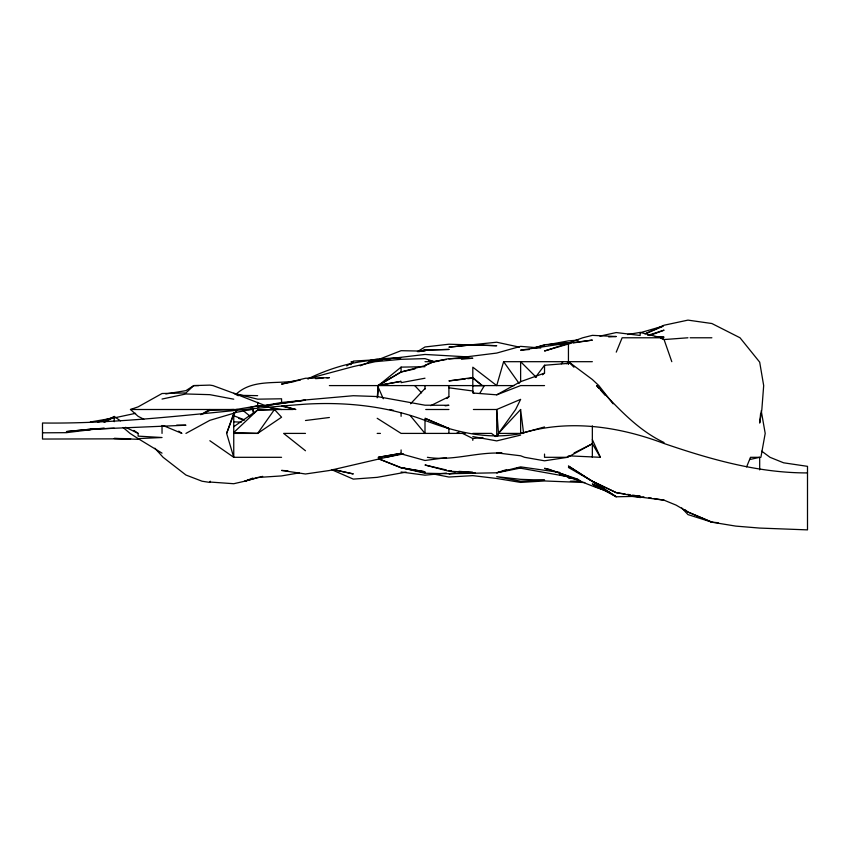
<?xml version="1.0" encoding="UTF-8"?>
<svg xmlns="http://www.w3.org/2000/svg" width="850" height="850" viewBox="0 0 850 850"><rect width="100%" height="100%" fill="white"/><g stroke="black" fill="none" stroke-linecap="round" stroke-linejoin="round"><path stroke-width="1.27" d="M377.761 396.918L378.282 385.592L401.094 367.126L425 366.701M760.644 413.196L759.688 423.056L761.844 409.498L763.683 385.592L759.688 362.153L740.021 337.779L711.875 323.521L687.969 320.121L664.062 325.231L644.938 333.859M760.888 457.311L765.202 433.404L761.218 410.763M497.888 435.901L498.472 433.404L496.719 409.498L520.625 399.362L515.631 409.498L498.472 433.404L497.154 436.369M592.344 361.686L503.614 361.686L496.719 385.592L472.812 367.189L472.812 392.998L496.719 394.825L520.625 385.592L544.531 385.592M281.562 457.311L233.75 457.311L226.631 433.404L233.75 413.249L209.844 420.325L185.938 433.404M226.631 433.404L233.75 414.428L237.554 409.498L130.464 409.498L138.125 416.319L143.82 419.241M746.619 466.873L750.497 457.311L759.688 457.311L759.688 469.891M616.25 352.134L622.147 337.779L661.343 337.779L664.062 339.554L687.969 337.779M568.438 455.802L567.566 457.311L544.531 460.806L524.609 457.311L520.625 455.781L496.719 452.869L501.755 452.763M479.868 393.221L484.362 385.592L472.812 385.709M293.091 409.498L274.465 409.498L257.656 433.404L233.75 433.404M566.876 363.768L568.438 361.686L592.344 379.504L598.836 385.592L613.084 403.814M535.341 377.464L544.531 365.256L568.438 363.375M561.351 363.768L562.955 361.686M350.827 364.682L353.281 361.686L351.114 361.686M520.625 409.498L498.472 433.404L523.611 433.404L520.625 409.498L520.625 433.404M410.582 403.771L425 388.493M447.004 398.512L448.906 396.674L448.906 385.592M542.491 374.786L544.531 373.118L544.531 365.256M233.75 426.711L257.656 410.008L274.465 409.498L281.562 417.212L257.656 433.404L233.75 432.533L257.656 410.008L272.754 409.689M346.757 365.914L353.281 361.686M235.875 394.421C253.481 377.804 278.885 385.156 300.433 379.993M417.392 351.656L425 346.97L448.906 344.218L496.719 345.727L472.812 344.781L448.906 347.151L496.719 342.221L519.371 347.129M461.486 359.178L472.812 358.254L448.906 358.647L433.596 361.686L425 365.627L401.094 371.981L378.282 385.592L377.188 397.832M414.938 368.921L401.094 371.981L377.857 385.592L401.094 381.342L377.506 385.592L383.286 398.746M200.738 414.694L209.844 409.498M496.719 394.825L520.625 381.65L544.531 373.118M456.524 433.404L459.786 431.566M103.976 422.142L114.219 416.436L120.456 420.867M569.691 455.887L600.376 457.311L592.344 443.753L567.566 457.311L544.531 457.311L544.531 454.07M105.113 421.897L113.082 417.669M574.133 452.933L592.344 443.753M203.012 413.801L209.844 410.391L233.75 409.498M430.695 405.673L448.906 396.674M307.859 378.877C330.916 367.689 356.713 360.06 382.373 359.933M646.138 333.476L662.872 326.347M425 365.277L433.702 361.686L446.367 359.465M360.219 365.808L370.621 361.686L377.188 360.145L425 354.45L469.041 356.957M379.578 359.104L401.094 350.689L425 351.156M252.949 478.051L244.715 481.217L233.75 483.724L209.844 482.024L210.279 481.217L209.844 482.428L202.045 481.217L185.938 475.022L163.115 457.311L154.859 448.216M649.772 335.548L664.062 330.172L647.711 335.378M130.464 409.498L138.125 406.863L162.031 393.518L185.938 392.923L193.768 385.592L209.844 385.114L212.946 385.592L233.75 393.263L266.061 405.918M573.474 342.89L592.344 340.106L568.438 343.198L544.531 350.986L570.956 343.262M506.791 469.551L496.719 472.791L448.906 473.737L425 473.237L401.094 467.638L378.377 458.703L401.094 467.829L425 471.761L401.094 467.638L425 472.611M534.469 347.937L544.531 344.728L568.438 342.805L558.376 343.857M97.856 422.131L112.965 417.446M535.723 347.905L544.531 345.312L531.951 348.149L536.987 347.618M640.156 332.743L662.809 326.209M130.571 438.802L42.5 439.046L42.5 423.002C130.602 424.15 217.834 410.635 305.469 404.154C345.897 401.774 386.941 406.077 425 420.399C455.313 432.108 488.112 440.056 520.625 433.553L544.531 426.955M307.987 378.707L353.281 366.584L375.169 361.686L401.094 359.306L425 358.626L434.297 361.686L425 361.686M425 350.072L418.71 351.624L425 350.072L448.906 349.435L425 350.072L419.964 351.348M520.625 435.115L496.719 440.895L472.812 436.581M250.102 407.533L257.656 405.854L268.281 405.769M749.626 459.574L759.688 457.311M262.692 476.361L244.715 481.217L257.656 477.487L281.562 475.915L299.179 472.897M368.464 360.878L377.188 358.976L401.094 357.669L394.804 358.286M599.898 336.132L616.25 332.552L640.156 335.463L640.156 332.414L627.576 334.528M162.031 399.054L185.938 393.964L209.844 394.666L233.75 399.192M114.219 417.902L135.607 413.323M521.433 433.404C568.746 418.976 618.619 426.328 664.062 443.509C710.324 459.329 758.189 473.036 807.5 472.919M294.142 381.608L281.562 384.094L305.469 378.261L329.375 377.666L326.857 377.846M233.75 412.824L251.143 409.498M548.303 344.611L568.438 340.871L578.499 340.074M401.094 382.659L425 378.218M401.094 453.358L378.314 457.311L401.094 453.358L401.094 449.937M630.094 496.06L640.156 497.516L643.928 496.857M406.13 472.122L377.188 477.349L353.281 479.113L331.766 469.731M90.312 421.983L112.965 418.115M472.812 473.365L475.331 472.94M236.077 409.498L257.656 405.854M165.803 393.954L185.938 390.639L193.768 385.592L198.719 385.592M369.707 360.899L372.204 360.506M104.157 428.017L66.406 432.671L42.5 432.82M257.656 406.693L305.469 399.946L353.281 395.717L377.188 396.546L425 405.206L448.906 405.291L445.134 405.801M446.388 457.651L425 460.487L401.094 453.847L329.375 470.517L305.469 473.992L281.562 470.422L287.853 470.794M448.906 359.029L496.719 353.069L520.625 346.354L540.759 348.033M305.469 420.516L329.375 417.499M434.881 361.686L438.706 361.207M455.196 472.972L448.906 473.737L461.486 472.993M465.258 379.004L448.906 380.917L472.812 377.527L482.205 385.592L472.812 378.112M467.776 378.707L471.559 378.261M176.641 425.149L185.938 425.212L90.312 429.282L66.406 431.587L94.084 428.836M550.821 344.654L555.857 344.123M385.996 359.168L391.032 358.668M446.388 473.067L425 475.182L401.094 472.005M462.559 433.404L472.812 438.504L482.874 437.527M529.433 349.499L520.625 350.168L568.438 342.986L582.739 337.779L592.344 335.357L616.25 336.526L608.696 336.919M315.531 378.654L323.085 378.123M353.281 361.101L377.188 359.709M86.541 429.983L90.312 429.76M385.114 457.459L403.612 453.868M90.312 429.261L114.219 428.198M123.123 427.518L130.05 433.404L138.125 438.611L162.031 437.516L138.125 436.135L138.125 433.404L133.971 430.461M516.853 468.371L520.625 468.201L568.438 476.765L564.666 475.703M501.755 453.167C476.638 451.764 452.519 461.412 427.401 457.311M516.853 468.159L520.625 468.031L496.719 472.791L520.625 466.873L559.629 472.409M660.291 337.269L664.062 337.174L655.254 336.738M637.638 495.879L640.156 496.262L616.25 496.783L592.344 483.969L599.516 486.997M570.382 481.217L580.72 481.036M690.136 337.779L711.875 337.779M329.375 385.592L377.188 385.592M377.506 385.592L514.335 385.592M247.903 409.498L252.79 409.498L253.906 413.153M425.754 409.498L448.906 409.498M473.397 409.498L496.719 409.498L496.719 436.039M305.469 433.404L283.645 433.404L305.469 450.755M377.188 433.404L380.428 433.404M465.12 433.404L401.094 433.404L377.188 418.285M472.812 433.404L491.491 433.404L495.678 436.56M130.571 438.717L114.219 438.451L138.125 439.312M238.786 395.324L257.656 395.654M584.8 482.556L544.531 480.962L520.625 482.418L496.719 478.476L472.812 475.639L448.906 477.031L432.554 473.811M233.75 421.844L241.304 422.131M633.866 495.975L640.156 496.262M628.83 496.007L640.156 496.751L640.156 497.516M448.906 470.571L451.424 470.762M458.968 471.346L472.812 472.409L448.906 471.229L425 465.003L446.388 469.986M681.732 507.971L687.969 514.601L711.875 522.155L718.165 522.729M632.602 495.901L640.156 496.751M574.727 478.582L568.438 477.774L577.15 479.379M761.759 451.18L770.015 457.311L783.594 462.804L807.5 466.342L807.5 529.879L759.688 528.073L735.781 526.108L711.875 522.197L687.969 512.04L676.101 505.123L664.062 500.183L640.156 497.059L616.25 492.639L592.344 481.281L568.438 466.023L616.25 496.783L592.365 481.217L568.438 467.479M448.906 387.791L472.812 390.989L473.769 393.465M625.058 493.978L616.25 492.639L593.544 481.791M627.576 494.36L630.094 494.743M632.602 495.114L635.12 495.497M648.964 497.707L651.482 498.121M654.001 498.536L664.062 500.183M260.174 405.907L257.656 405.482L257.656 402.348M265.211 406.746L281.562 409.498M428.485 360.602L434.297 361.686M333.147 469.572L353.281 473.928L333.147 469.519M550.821 469.784L544.531 468.329C566.259 473.886 585.947 484.861 607.442 491.119M389.746 409.498L393.529 410.391M281.562 406.141L295.832 409.498L282.752 405.971M640.156 332.414L661.343 337.779M579.211 480.006L559.629 474.619M577.979 479.272L551.703 470.411M238.786 418.413L243.812 420.059M593.544 485.86L604.297 489.749M233.75 415.735L244.513 419.921M593.544 485.902L609.078 492.108M660.832 338.226L664.062 339.554L671.798 361.686M163.2 425.542L181.9 433.404L178.766 431.109M711.875 522.155L687.969 512.04L684.994 509.734M448.906 428.432L425 418.296L448.906 428.634M269.663 407.458L274.465 409.498M125.598 427.274L138.125 433.404M238.308 395.749L233.75 393.263L257.656 399.171L281.562 398.788L281.562 402.645M664.062 442.531C636.969 429.771 616.983 406.778 596.604 385.592L599.165 388.503M138.125 438.611L162.031 453.146M209.844 440.714L233.75 457.311L233.75 413.344M242.792 410.306L249.73 415.926M568.438 361.686L573.952 367.211M536.254 377.315L520.625 361.686L520.625 381.82M414.715 385.592L421.568 392.87M600.876 390.437L605.147 395.271M410.136 415.48L425 433.404L425 419.571M503.614 361.686L519.148 383.52M592.344 439.599L600.376 457.311M252.79 409.498L253.555 413.281M592.344 425.861L592.344 457.311M568.438 343.198L568.438 364.406M472.812 438.504L472.812 440.364M448.906 428.379L448.906 433.404M425 385.592L425 389.236M401.094 367.126L401.094 371.981M401.094 412.919L401.094 416.341M162.031 425.489L162.031 433.404M114.219 416.436L114.219 421.696M281.562 402.496L257.656 406.746L305.469 400.159L281.562 402.496M544.531 480.165L520.625 481.217L496.719 476.669L520.625 479.347L544.531 480.165"/></g></svg>
